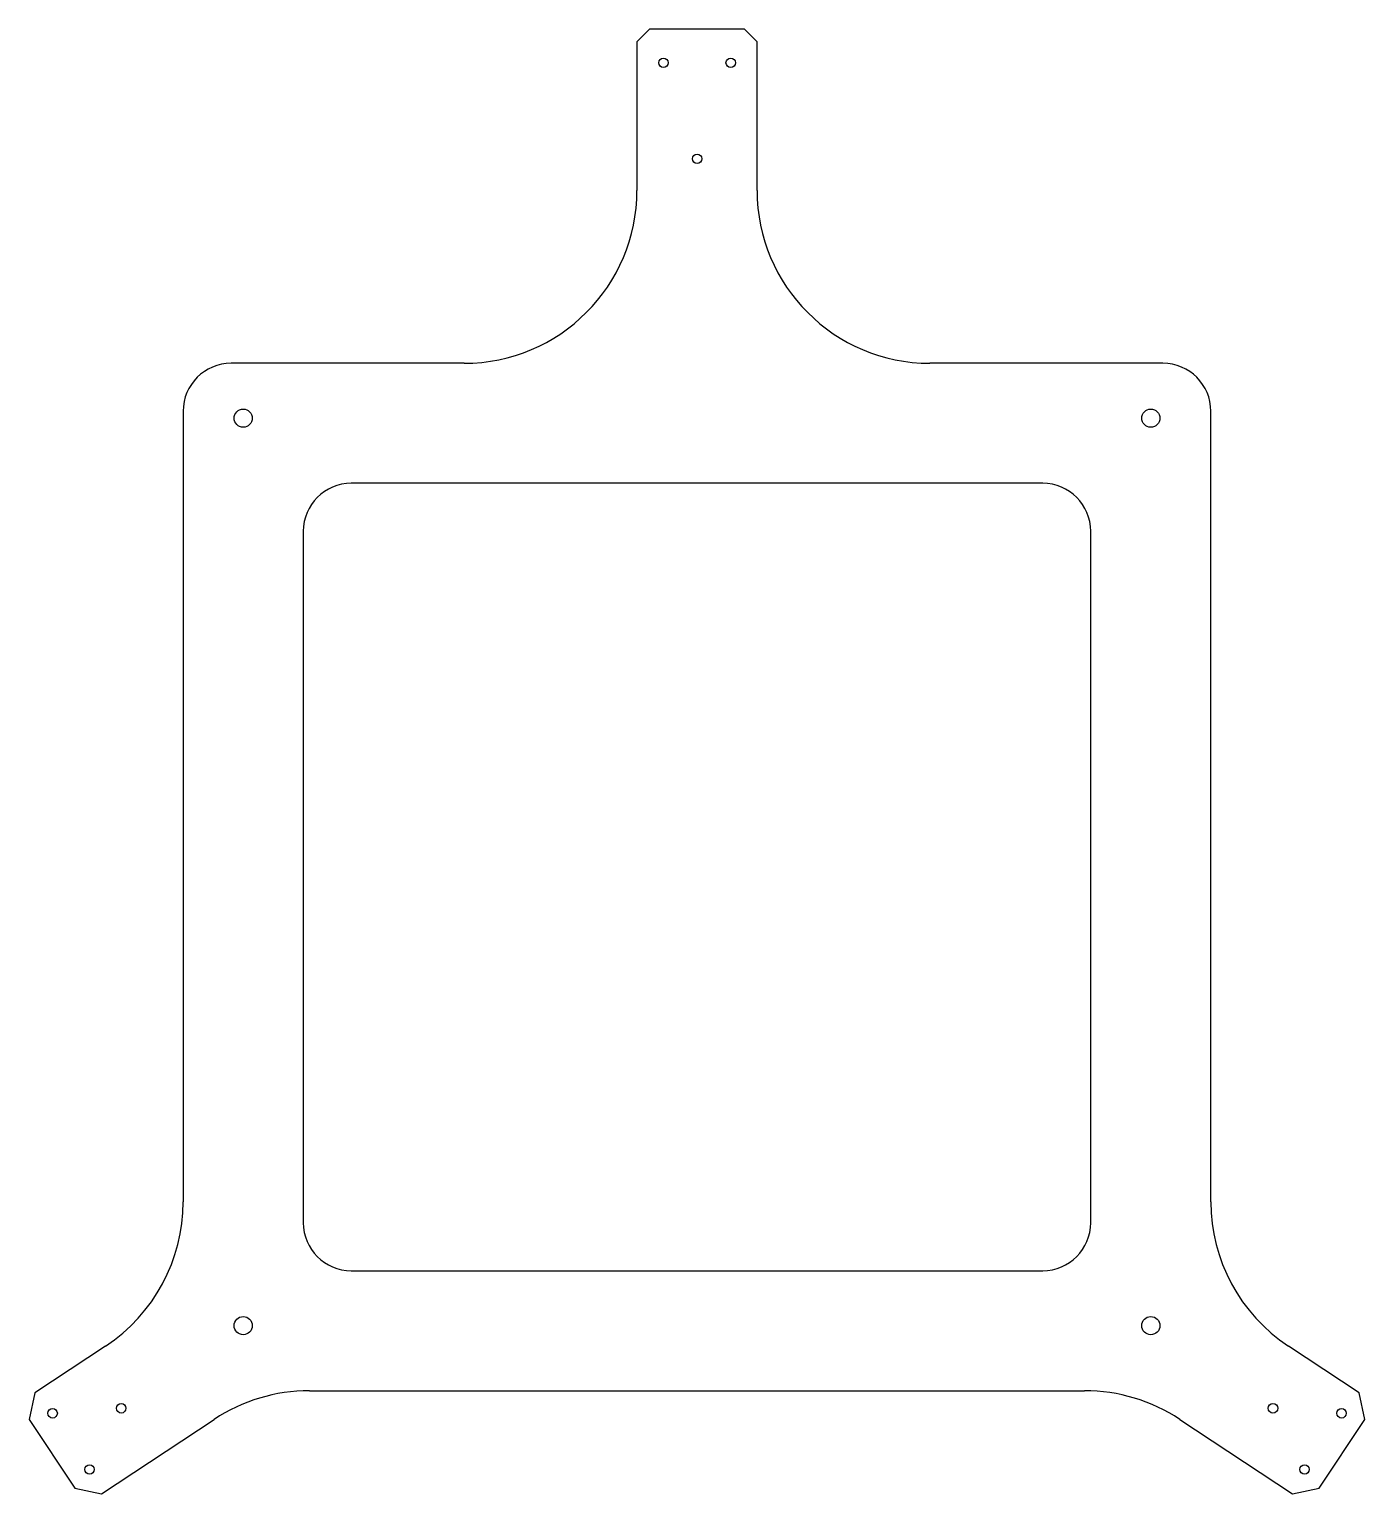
# Model space of a CAD drawing. Header units: inches. Extents: x -7 to 6.9, y 3.9 to 19.1.
import ezdxf

# ---------------------------------------------------------------- set-up
doc = ezdxf.new("R2010")
doc.units = ezdxf.units.IN
doc.header["$MEASUREMENT"] = 0

msp = doc.modelspace()

# ---------------------------------------------------------------- linework, layer by layer
at = {"color": 7, "linetype": 'Continuous', "lineweight": 25}
for p, q in [((-0.496, 19.146), (-0.626, 19.016)), ((0.494, 19.146), (-0.496, 19.146)), ((0.624, 19.016), (0.494, 19.146)), ((-0.626, 19.016), (-0.626, 17.469)), ((0.624, 17.469), (0.624, 19.016)), ((-2.426, 15.669), (-4.85, 15.669)), ((4.848, 15.669), (2.424, 15.669)), ((-5.35, 15.169), (-5.35, 6.937)), ((5.348, 6.937), (5.348, 15.169)), ((3.598, 14.419), (-3.6, 14.419)), ((-4.1, 13.919), (-4.1, 6.72)), ((4.098, 6.72), (4.098, 13.919)), ((-3.6, 6.22), (3.598, 6.22)), ((-6.159, 5.435), (-6.895, 4.949)), ((6.893, 4.949), (6.157, 5.435)), ((-6.895, 4.949), (-6.952, 4.672)), ((-4.036, 4.97), (4.034, 4.97)), ((6.95, 4.672), (6.893, 4.949)), ((-6.952, 4.672), (-6.478, 3.955)), ((-6.201, 3.898), (-5.028, 4.672)), ((5.026, 4.672), (6.199, 3.898)), ((6.476, 3.955), (6.95, 4.672)), ((-6.478, 3.955), (-6.201, 3.898)), ((6.199, 3.898), (6.476, 3.955))]:
    msp.add_line(p, q, dxfattribs=at)
for centre, radius in [((-0.35, 18.798), 0.0492), ((0.35, 18.798), 0.0492), ((0, 17.798), 0.0492), ((-4.725, 15.097), 0.0945), ((4.723, 15.097), 0.0945), ((-4.725, 5.648), 0.0945), ((4.723, 5.648), 0.0945), ((-6.709, 4.735), 0.0492), ((-5.995, 4.787), 0.0492), ((5.995, 4.787), 0.0492), ((6.709, 4.735), 0.0492), ((-6.324, 4.151), 0.0492), ((6.324, 4.151), 0.0492)]:
    msp.add_circle(centre, radius, dxfattribs=at)
for centre, radius, start, end in [((-2.426, 17.469), 1.8, 270, 0), ((2.424, 17.469), 1.8, 180, 270), ((-4.85, 15.169), 0.5, 90, 180), ((4.848, 15.169), 0.5, 0, 90), ((-3.6, 13.919), 0.5, 90, 180), ((3.598, 13.919), 0.5, 0, 90), ((-7.15, 6.937), 1.8, 303.4265, 0), ((7.148, 6.937), 1.8, 180, 236.5735), ((-3.6, 6.72), 0.5, 180, 270), ((3.598, 6.72), 0.5, 270, 0), ((-4.036, 3.17), 1.8, 90, 123.4265), ((4.034, 3.17), 1.8, 56.5735, 90)]:
    msp.add_arc(centre, radius, start, end, dxfattribs=at)

doc.saveas('drawing.dxf')
